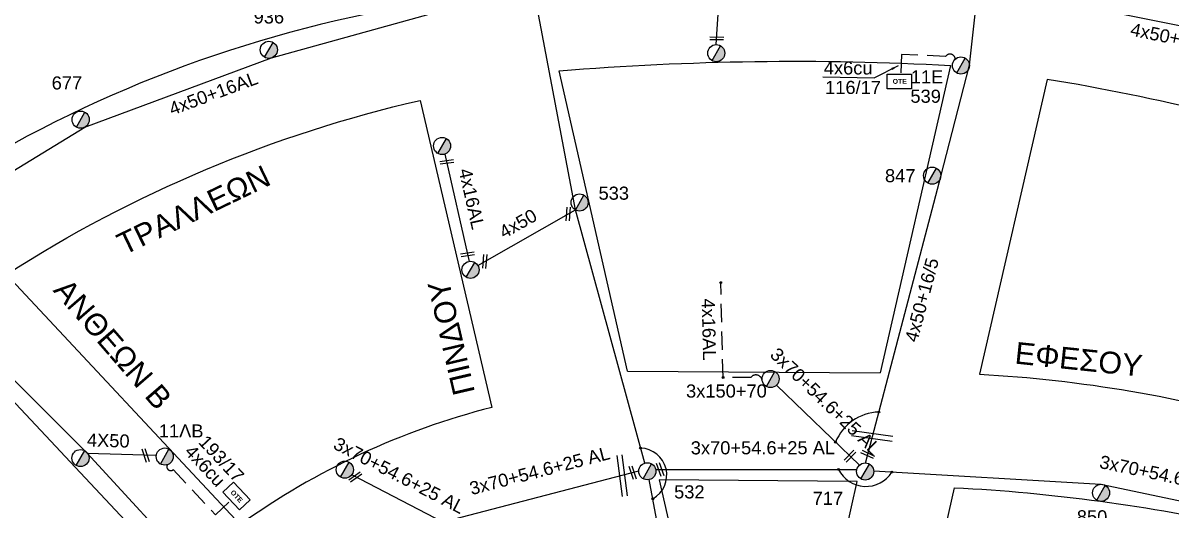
# Model space of a CAD drawing. Header units: millimetres. Extents: x 1091 to 3521, y 1177 to 2968.
# Drawn here: x 1639 to 1797, y 2320.1 to 2387.1 of the extents above; entities that cross this region are included whole.
import ezdxf
from ezdxf.enums import TextEntityAlignment as Align

# ---------------------------------------------------------------- set-up
doc = ezdxf.new("R2010")
doc.units = ezdxf.units.MM
doc.linetypes.add('DASHED', pattern=[19.05, 12.7, -6.35])
for name, color, linetype, lineweight in [('3x150+70', 7, 'Continuous', 30), ('4x50+16_5', 7, 'Continuous', 30), ('Γυμνά εναέρια ΧΤ (3Φ)   4x16AL', 7, 'Continuous', 30), ('Γυμνά εναέρια ΧΤ (3Φ)   4x50CU', 7, 'Continuous', 30), ('Γυμνά εναέρια ΧΤ και ΦΟΠ (3Φ)   4x50+16AL', 7, 'Continuous', 30), ('Εναέρια παροχή ΧΤ 4x16', 7, 'SYN_LINE', 30), ('Συνεστραμμένα ΧΤ   3x70+54.6+25 AL', 7, 'SYN_LINE', 30), ('Υπόγεια καλώδια Παροχών ΧΤ   4x16AL', 7, 'DASHED', 30), ('Υπόγεια καλώδια Παροχών ΧΤ   4x50AL', 7, 'DASHED', 30), ('Υπόγεια καλώδια Παροχών ΧΤ   4x6', 7, 'DASHED', 30)]:
    doc.layers.add(name, color=color, linetype=linetype, lineweight=lineweight)
for name, color, linetype in [('Pillar OTE', 7, 'Continuous'), ('TEXT ΚΑΛΩΔΙΩΝ', 7, 'Continuous'), ('ΑΓΝΩΣΤΟ ΕΝΑΕΡΙΟ ΚΑΛΩΔΙΟ', 7, 'Continuous'), ('Επιγραφές - Σχήματα', 7, 'Continuous'), ('Μηχανική τομή', 7, 'Continuous'), ('Στύλος ΦΜ', 7, 'Continuous'), ('Στύλος ΦΜ @ 1', 7, 'Continuous'), ('Συνδέσεις', 7, 'Continuous'), ('Τομή', 7, 'Continuous'), ('Υπόβαθρο ΔΕΗ', 7, 'Continuous')]:
    doc.layers.add(name, color=color, linetype=linetype)
doc.styles.add('arial', font='arial.ttf')
doc.styles.get("Standard").update_dxf_attribs({"font": 'arial.ttf', "height": 1.8})
doc.linetypes.add('SYN_LINE', pattern='A,0.5,-0.0001,["/\\/\\/\\/",Standard,S=0.1,R=0,X=0,Y=-0.05],-0.25', length=0.7501)
doc.dimstyles.new('ISO-25', dxfattribs={"dimtxt": 2.5, "dimasz": 2.5, "dimexe": 1.25, "dimexo": 0.625, "dimtad": 1, "dimtxsty": 'Standard', "dimcen": 2.5, "dimadec": 0, "dimazin": 0, "dimtfac": 1, "dimtmove": 0, "dimatfit": 3, "dimfxl": 1, "dimarcsym": 0})

# ---------------------------------------------------------------- blocks, each defined once
blk = doc.blocks.new('ΥΠΑΡΧΩΝ ΤΣΙΜΕΝΤΕΝΙΟΣ ΣΤΥΛΟΣ')
at = {"layer": 'Στύλος ΦΜ'}
blk.add_hatch(color=7, dxfattribs=at).paths.add_polyline_path([(-1.29, -2.28, 0.574793), (2.62, 0, 0.268822), (1.3, 2.27)])
at = {"layer": 'Στύλος ΦΜ', "color": 7}
blk.add_line((-1.29, -2.28), (1.3, 2.27), dxfattribs=at)
blk.add_circle((0, 0), 2.62, dxfattribs=at)
at = {"layer": 'Στύλος ΦΜ', "flags": 4}
for tag, p in [('ΑΡΙΘΜΟΣ', (-4.68, 8.05)), ('ΤΥΠΟΣ', (-4.91, 3.03))]:
    blk.add_attdef(tag, p, '', height=4, dxfattribs=at)
blk = doc.blocks.new('ΤΟΜΗ')
at = {"layer": 'Τομή', "ltscale": 40}
for p, q in [((11.33, -0.65), (-11.4, -0.65)), ((11.33, -3.42), (-11.4, -3.42))]:
    blk.add_line(p, q, dxfattribs=at)
blk = doc.blocks.new('ΜΗΧΑΝΙΚΗ ΤΟΜΗ')
at = {"layer": 'Μηχανική τομή', "ltscale": 40}
for p, q in [((-3.79, 1.21), (3.79, 1.21)), ((3.79, -0.34), (-3.79, -0.34))]:
    blk.add_line(p, q, dxfattribs=at)
blk = doc.blocks.new('_ΣΥΝΔΕΣΗ')
at = {"layer": 'Συνδέσεις', "linetype": 'SYN_LINE', "ltscale": 40}
blk.add_hatch(color=256, dxfattribs=at).paths.add_polyline_path([(0.5, -0.01, 1), (-0.5, -0.01, 1)])
at = {"layer": 'Συνδέσεις'}
blk.add_circle((0, -0.01), 0.5, dxfattribs=at)
blk = doc.blocks.new('PILLAR ΟΤΕ')
at = {"layer": 'Pillar OTE', "ltscale": 40}
blk.add_lwpolyline([(-3.31, 2.02), (3.39, 2.02), (3.39, -1.99), (-3.31, -1.99)], close=True, dxfattribs=at)
at = {"layer": 'Pillar OTE', "insert": (-1.81, 0.71), "char_height": 1.3575, "width": 109.961, "attachment_point": 1}
blk.add_mtext('{\\fArial|b1|i0|c161|p34;OTE}', dxfattribs=at)

msp = doc.modelspace()

# ---------------------------------------------------------------- linework, layer by layer
at = {"layer": '3x150+70', "color": 133, "linetype": 'DASHED', "lineweight": -3, "ltscale": 0.2}
msp.add_lwpolyline([(1740.69, 2337.96, 0.670296), (1739.13, 2338.35), (1735.31, 2338.35)], format="xyb", dxfattribs=at)
at = {"layer": '4x50+16_5', "color": 133, "lineweight": -3, "ltscale": 0.1}
msp.add_lwpolyline([(1754.9, 2326.58), (1765.26, 2366.01), (1769.22, 2381.33), (1770.34, 2391.27)], dxfattribs=at)
at = {"layer": '4x50+16_5', "color": 5, "lineweight": -3, "ltscale": 0.1}
msp.add_lwpolyline([(1746.97, 2231.14), (1730.53, 2295.28), (1725.16, 2324.31)], dxfattribs=at)
at = {"layer": 'ΑΓΝΩΣΤΟ ΕΝΑΕΡΙΟ ΚΑΛΩΔΙΟ', "color": 173, "lineweight": -3, "ltscale": 0.1}
msp.add_lwpolyline([(1734.34, 2384.15), (1734.97, 2393.28)], dxfattribs=at)
at = {"layer": 'ΑΓΝΩΣΤΟ ΕΝΑΕΡΙΟ ΚΑΛΩΔΙΟ', "color": 5, "lineweight": -3, "ltscale": 0.1}
msp.add_lwpolyline([(1724.52, 2326.57), (1714.98, 2361.4), (1709.45, 2390.78)], dxfattribs=at)
at = {"layer": 'ΑΓΝΩΣΤΟ ΕΝΑΕΡΙΟ ΚΑΛΩΔΙΟ', "color": 85, "lineweight": -3, "ltscale": 0.1}
msp.add_lwpolyline([(1672.55, 2300.62), (1662.87, 2311.54), (1647.81, 2327.96), (1620.77, 2354.91)], dxfattribs=at)
at = {"layer": 'Γυμνά εναέρια ΧΤ (3Φ)   4x16AL', "color": 5, "lineweight": -3, "ltscale": 0.1}
msp.add_lwpolyline([(1697.03, 2369.1), (1700.35, 2354.32)], dxfattribs=at)
at = {"layer": 'Γυμνά εναέρια ΧΤ (3Φ)   4x50CU', "color": 5, "lineweight": -3, "ltscale": 0.1}
msp.add_lwpolyline([(1701.56, 2353.77), (1714.98, 2361.4)], dxfattribs=at)
at = {"layer": 'Γυμνά εναέρια ΧΤ και ΦΟΠ (3Φ)   4x50+16AL', "color": 1, "lineweight": -3, "ltscale": 0.1}
msp.add_lwpolyline([(1771.61, 2392.15), (1809.07, 2384.56), (1841.07, 2377.13)], dxfattribs=at)
at = {"layer": 'Γυμνά εναέρια ΧΤ και ΦΟΠ (3Φ)   4x50+16AL', "color": 2, "lineweight": -3, "ltscale": 0.1}
msp.add_lwpolyline([(1620.76, 2356.53), (1647.48, 2372.81), (1673.17, 2382.32), (1708.11, 2392.06)], dxfattribs=at)
at = {"layer": 'Εναέρια παροχή ΧΤ 4x16', "color": 85, "lineweight": -3, "ltscale": 0.1}
msp.add_lwpolyline([(1647.81, 2327.96), (1657.26, 2327.68)], dxfattribs=at)
at = {"layer": 'Συνεστραμμένα ΧΤ   3x70+54.6+25 AL', "color": 133, "lineweight": -3, "ltscale": 15}
msp.add_lwpolyline([(1754.09, 2326.28), (1742.66, 2337.29)], dxfattribs=at)
at = {"layer": 'Συνεστραμμένα ΧΤ   3x70+54.6+25 AL', "color": 85, "linetype": 'SYN_LINE', "lineweight": -3, "ltscale": 15}
for points in [[(1652.07, 2263.65), (1672.55, 2300.62), (1697.14, 2318.58), (1723.71, 2325.51)], [(1696.84, 2318.42), (1684.2, 2324.95)]]:
    msp.add_lwpolyline(points, dxfattribs=at)
at = {"layer": 'Συνεστραμμένα ΧΤ   3x70+54.6+25 AL', "color": 5, "lineweight": -3, "ltscale": 15}
for points in [[(1726.05, 2325.68), (1753.74, 2325.71)], [(1756.05, 2325.49), (1787.29, 2323.66), (1820.88, 2316.59)]]:
    msp.add_lwpolyline(points, dxfattribs=at)
at = {"layer": 'Υπόβαθρο ΔΕΗ', "lineweight": -3, "ltscale": 0.1}
for points in [[(1626.47, 2363.85), (1595.27, 2397.91, -0.073497), (1679.24, 2435.55), (1690.45, 2389.16, 0.099211), (1626.47, 2363.85, -0.51888)], [(1828.76, 2381.63), (1841.75, 2420.39, 0.032981), (1792.63, 2434.23), (1783, 2392.61, -0.027999), (1828.76, 2381.63, -6.684072)], [(1722.17, 2339.24), (1712.75, 2380.54, -0.033853), (1766.62, 2381.29), (1756.93, 2339.01, -0.530146)], [(1811.91, 2331.78), (1824.55, 2368.32, 0.040881), (1779.91, 2379.37), (1770.58, 2338.81, -0.056603), (1811.91, 2331.78, 1.627058)], [(1668.85, 2318.1), (1636.7, 2352.54, -0.086281), (1693.64, 2376.48), (1703.49, 2334.23, 0.093414), (1668.85, 2318.1, 51.801802)], [(1660.61, 2310.61), (1627.61, 2345.73, 0.076265), (1595.79, 2296.26), (1640.3, 2282.09, -0.0474), (1660.61, 2310.61, 5.179007)]]:
    msp.add_lwpolyline(points, format="xyb", dxfattribs=at)
for points in [[(1749.02, 2379.72), (1756.14, 2379.56)], [(1722.17, 2339.24), (1756.93, 2339.01)]]:
    msp.add_lwpolyline(points, dxfattribs=at)
msp.add_lwpolyline([(1739.26, 2268.45), (1741.29, 2268.29), (1753.74, 2324.03), (1726.52, 2324.27)], close=True, dxfattribs=at)
msp.add_lwpolyline([(1780.35, 2236.77), (1749.79, 2245.96), (1767.14, 2323.19, -0.041847), (1807.12, 2317.79)], format="xyb", close=True, dxfattribs=at)
at = {"layer": 'Υπόβαθρο ΔΕΗ', "lineweight": -3}
for centre, radius, start, end in [((1756.93, 2326.97), 6.63, 91.6458, 157.9371), ((1723.84, 2324.91), 3.72, 299.0812, 88.2914), ((1754.97, 2327.55), 4.19, 206.0969, 328.1627)]:
    msp.add_arc(centre, radius, start, end, dxfattribs=at)
at = {"layer": 'Υπόγεια καλώδια Παροχών ΧΤ   4x16AL', "color": 133, "lineweight": -3, "ltscale": 0.2}
msp.add_lwpolyline([(1735.31, 2338.35), (1734.99, 2351.4)], dxfattribs=at)
at = {"layer": 'Υπόγεια καλώδια Παροχών ΧΤ   4x6', "color": 133, "linetype": 'DASHED', "lineweight": -3, "ltscale": 0.2}
msp.add_lwpolyline([(1767.26, 2382.16, 0.724923), (1765.94, 2382.53), (1759.88, 2382.8), (1759.77, 2380.17)], format="xyb", dxfattribs=at)
at = {"layer": 'Υπόγεια καλώδια Παροχών ΧΤ   4x6', "color": 85, "linetype": 'DASHED', "lineweight": -3, "ltscale": 0.2}
msp.add_lwpolyline([(1658.84, 2326.35, 0.863432), (1659.65, 2325.67), (1665.44, 2319.46), (1667.47, 2321.35)], format="xyb", dxfattribs=at)

# ---------------------------------------------------------------- block references
at = {"layer": 'Pillar OTE', "xscale": 0.5, "yscale": 0.5, "zscale": 0.5}
msp.add_blockref('PILLAR ΟΤΕ', (1759.56, 2379.08), dxfattribs=at)
at = {"layer": 'Pillar OTE', "xscale": 0.4999999999999999, "yscale": 0.4999999999999999, "zscale": 0.4999999999999999, "rotation": 313.0387185709976}
msp.add_blockref('PILLAR ΟΤΕ', (1668.31, 2322.05), dxfattribs=at)
at = {"layer": 'Μηχανική τομή', "lineweight": -3}
for p, xscale, yscale, zscale, rotation in [((1734.44, 2384.9), 0.2499999999999671, 0.2499999999999671, 0.2499999999999671, 359.1838599032737), ((1697.31, 2367.9), 0.2499999999999674, 0.2499999999999674, 0.2499999999999674, 8.090910484374144), ((1714.1, 2360.84), 0.2499999999999674, 0.2499999999999674, 0.2499999999999674, 85.51061509338622), ((1700.17, 2355.19), 0.2499999999999674, 0.2499999999999674, 0.2499999999999674, 8.090910484374144), ((1702.62, 2354.32), 0.2499999999999674, 0.2499999999999674, 0.2499999999999674, 85.51061509338622), ((1655.75, 2327.6), 0.2499999999999674, 0.2499999999999674, 0.2499999999999674, 288.6861431962648), ((1752.71, 2327.61), 0.2499999999999675, 0.2499999999999675, 0.2499999999999675, 225.7482484256711), ((1755.18, 2327.67), 0.2499999999999674, 0.2499999999999674, 0.2499999999999674, 334.8994567979861), ((1722.76, 2325.22), 0.2499999999999674, 0.2499999999999674, 0.2499999999999674, 288.6861431962648), ((1726.55, 2325.66), 0.2499999999999674, 0.2499999999999674, 0.2499999999999674, 288.6861431962648), ((1684.64, 2324.73), 0.2499999999999674, 0.2499999999999674, 0.2499999999999674, 215.3809934212022)]:
    msp.add_blockref('ΜΗΧΑΝΙΚΗ ΤΟΜΗ', p, dxfattribs=dict(at, xscale=xscale, yscale=yscale, zscale=zscale, rotation=rotation))
at = {"layer": 'Στύλος ΦΜ @ 1', "lineweight": -3, "ltscale": 40}
ref = msp.add_blockref('ΥΠΑΡΧΩΝ ΤΣΙΜΕΝΤΕΝΙΟΣ ΣΤΥΛΟΣ', (1672.8, 2383.44), dxfattribs=dict(at, xscale=0.4499999999998181, yscale=0.4499999999998181, zscale=0.4499999999998181))
ref.add_attrib('ΤΥΠΟΣ', '936', (1670.7, 2387.06), dxfattribs={"layer": 'Στύλος ΦΜ', "height": 1.8, "flags": 4})
at = {"layer": 'Στύλος ΦΜ @ 1', "lineweight": -3, "ltscale": 40, "xscale": 0.4499999999998181, "yscale": 0.4499999999998181, "zscale": 0.4499999999998181}
for p in [(1734.37, 2382.97), (1696.64, 2370.21), (1700.55, 2353.16), (1741.85, 2338.15), (1646.87, 2327.26), (1683.26, 2325.66)]:
    msp.add_blockref('ΥΠΑΡΧΩΝ ΤΣΙΜΕΝΤΕΝΙΟΣ ΣΤΥΛΟΣ', p, dxfattribs=at)
at = {"layer": 'Στύλος ΦΜ @ 1', "lineweight": -3, "ltscale": 40}
ref = msp.add_blockref('ΥΠΑΡΧΩΝ ΤΣΙΜΕΝΤΕΝΙΟΣ ΣΤΥΛΟΣ', (1768.04, 2381.28), dxfattribs=dict(at, xscale=0.4499999999998181, yscale=0.4499999999998181, zscale=0.4499999999998181))
ref.add_attrib('ΤΥΠΟΣ', '11Ε', (1761.14, 2378.81), dxfattribs={"layer": 'Στύλος ΦΜ', "height": 1.8, "flags": 4})
ref.add_attrib('ΑΡΙΘΜΟΣ', '539', (1761.09, 2376.15), dxfattribs={"layer": 'Στύλος ΦΜ', "height": 1.8, "flags": 4})
ref = msp.add_blockref('ΥΠΑΡΧΩΝ ΤΣΙΜΕΝΤΕΝΙΟΣ ΣΤΥΛΟΣ', (1646.9, 2373.83), dxfattribs=dict(at, xscale=0.4499999999998181, yscale=0.4499999999998181, zscale=0.4499999999998181))
ref.add_attrib('ΤΥΠΟΣ', '677', (1642.91, 2377.98), dxfattribs={"layer": 'Στύλος ΦΜ', "height": 1.8, "flags": 4})
ref = msp.add_blockref('ΥΠΑΡΧΩΝ ΤΣΙΜΕΝΤΕΝΙΟΣ ΣΤΥΛΟΣ', (1764.09, 2366.12), dxfattribs=dict(at, xscale=0.4499999999998181, yscale=0.4499999999998181, zscale=0.4499999999998181))
ref.add_attrib('ΤΥΠΟΣ', '847', (1757.59, 2365.22), dxfattribs={"layer": 'Στύλος ΦΜ', "height": 1.8, "flags": 4})
ref = msp.add_blockref('ΥΠΑΡΧΩΝ ΤΣΙΜΕΝΤΕΝΙΟΣ ΣΤΥΛΟΣ', (1715.56, 2362.42), dxfattribs=dict(at, xscale=0.4499999999998181, yscale=0.4499999999998181, zscale=0.4499999999998181))
ref.add_attrib('ΤΥΠΟΣ', '533', (1718.17, 2362.81), dxfattribs={"layer": 'Στύλος ΦΜ', "height": 1.8, "flags": 4})
ref = msp.add_blockref('ΥΠΑΡΧΩΝ ΤΣΙΜΕΝΤΕΝΙΟΣ ΣΤΥΛΟΣ', (1658.47, 2327.47), dxfattribs=dict(at, xscale=0.4499999999998181, yscale=0.4499999999998181, zscale=0.4499999999998181))
ref.add_attrib('ΤΥΠΟΣ', '11ΛΒ', (1657.65, 2330.1), dxfattribs={"layer": 'Στύλος ΦΜ', "height": 1.8, "flags": 4})
ref = msp.add_blockref('ΥΠΑΡΧΩΝ ΤΣΙΜΕΝΤΕΝΙΟΣ ΣΤΥΛΟΣ', (1724.89, 2325.45), dxfattribs=dict(at, xscale=0.4499999999998181, yscale=0.4499999999998181, zscale=0.4499999999998181))
ref.add_attrib('ΤΥΠΟΣ', '532', (1728.57, 2321.71), dxfattribs={"layer": 'Στύλος ΦΜ', "height": 1.8, "flags": 4})
ref = msp.add_blockref('ΥΠΑΡΧΩΝ ΤΣΙΜΕΝΤΕΝΙΟΣ ΣΤΥΛΟΣ', (1754.87, 2325.41), dxfattribs=dict(at, xscale=0.4499999999998181, yscale=0.4499999999998181, zscale=0.4499999999998181))
ref.add_attrib('ΤΥΠΟΣ', '717', (1747.63, 2320.82), dxfattribs={"layer": 'Στύλος ΦΜ', "height": 1.8, "flags": 4})
ref = msp.add_blockref('ΥΠΑΡΧΩΝ ΤΣΙΜΕΝΤΕΝΙΟΣ ΣΤΥΛΟΣ', (1787.33, 2322.48), dxfattribs=dict(at, xscale=0.4499999999998181, yscale=0.4499999999998181, zscale=0.4499999999998181))
ref.add_attrib('ΤΥΠΟΣ', '850', (1783.99, 2318.28), dxfattribs={"layer": 'Στύλος ΦΜ', "height": 1.8, "flags": 4})
at = {"layer": 'Συνδέσεις', "lineweight": -3, "xscale": 0.25, "yscale": 0.25, "zscale": 0.25}
for p in [(1734.99, 2351.41), (1735.31, 2338.36), (1756.74, 2333.6), (1750.79, 2329.46), (1723.95, 2328.64), (1751.21, 2325.71), (1758.53, 2325.34), (1725.65, 2321.66)]:
    msp.add_blockref('_ΣΥΝΔΕΣΗ', p, dxfattribs=at)
at = {"layer": 'Τομή', "lineweight": -3, "xscale": 0.2499999999999999, "yscale": 0.2499999999999999, "zscale": 0.2499999999999999}
for p, rotation in [((1755.75, 2329.82), 172.4250820613574), ((1720.9, 2324.77), 97.15118523991016)]:
    msp.add_blockref('ΤΟΜΗ', p, dxfattribs=dict(at, rotation=rotation))

# ---------------------------------------------------------------- texts
at = {"lineweight": -3, "ltscale": 40, "char_height": 3, "width": 64.8866, "attachment_point": 1, "style": 'arial'}
for s, insert, rotation in [('ΤΡΑΛΛΕΩΝ', (1651.55, 2357.84), 25.6791), ('ANΘΕΩΝ Β', (1645.28, 2352.25), 310.8586), ('ΠΙΝΔΟΥ', (1698.25, 2335.65), 103.0942), ('ΕΦΕΣΟΥ', (1775.67, 2343.26), 354.0214)]:
    msp.add_mtext(s, dxfattribs=dict(at, insert=insert, rotation=rotation))
at = {"layer": 'TEXT ΚΑΛΩΔΙΩΝ', "lineweight": -3, "ltscale": 0.1, "style": 'arial'}
for s, rotation, p in [('4x50+16AL', 348.5474, (1797.7, 2385.03)), ('4x50+16AL', 20.3237, (1665.16, 2377.44)), ('4x16AL', 282.6634, (1700.72, 2362.93)), (' 4x50', 29.63, (1706.78, 2359.35)), ('4x50+16/5', 75.2739, (1762.66, 2349.03)), (' 4x16AL', 271.3679, (1733.35, 2345.32)), (' 3x70+54.6+25 AL', 316.0731, (1749.16, 2335.33)), ('4Χ50', 358.3068, (1650.7, 2329.68)), (' 3x70+54.6+25 AL', 332.6639, (1690.44, 2325.04)), (' 3x70+54.6+25 AL', 0.0743, (1740.44, 2328.68)), (' 3x70+54.6+25 AL', 14.599, (1709.73, 2325.44)), (' 3x70+54.6+25 AL', 348.1156, (1796.55, 2324.83))]:
    msp.add_text(s, height=1.8, rotation=rotation, dxfattribs=at).set_placement(p, align=Align.MIDDLE_CENTER)
msp.add_text('3x150+70', height=1.8, dxfattribs=at).set_placement((1735.77, 2336.49), align=Align.MIDDLE_CENTER)
at = {"layer": 'Υπόγεια καλώδια Παροχών ΧΤ   4x50AL', "color": 7, "ltscale": 0.2, "char_height": 1.8, "attachment_point": 1}
for s, insert in [('4x6cu', (1749.17, 2381.84)), ('116/17', (1749.35, 2379.16))]:
    msp.add_mtext_dynamic_manual_height_columns(s, width=1.8, gutter_width=12.5, heights=[0.118], dxfattribs=dict(at, insert=insert))
at = {"layer": 'Υπόγεια καλώδια Παροχών ΧΤ   4x50AL', "color": 7, "ltscale": 0.2, "char_height": 1.8, "attachment_point": 1, "rotation": 313}
for s, insert in [('193/17', (1664.31, 2330.6)), ('4x6cu', (1662.39, 2329.27))]:
    msp.add_mtext_dynamic_manual_height_columns(s, width=1.8, gutter_width=12.5, heights=[0.118], dxfattribs=dict(at, insert=insert))

# ---------------------------------------------------------------- leaders
at = {"layer": 'Επιγραφές - Σχήματα', "ltscale": 40}
msp.add_leader([(1759.42, 2381.25), (1756.14, 2379.56)], dimstyle='ISO-25', override={"dimasz": 1, "dimtad": 0}, dxfattribs=at)

doc.saveas('drawing.dxf')
